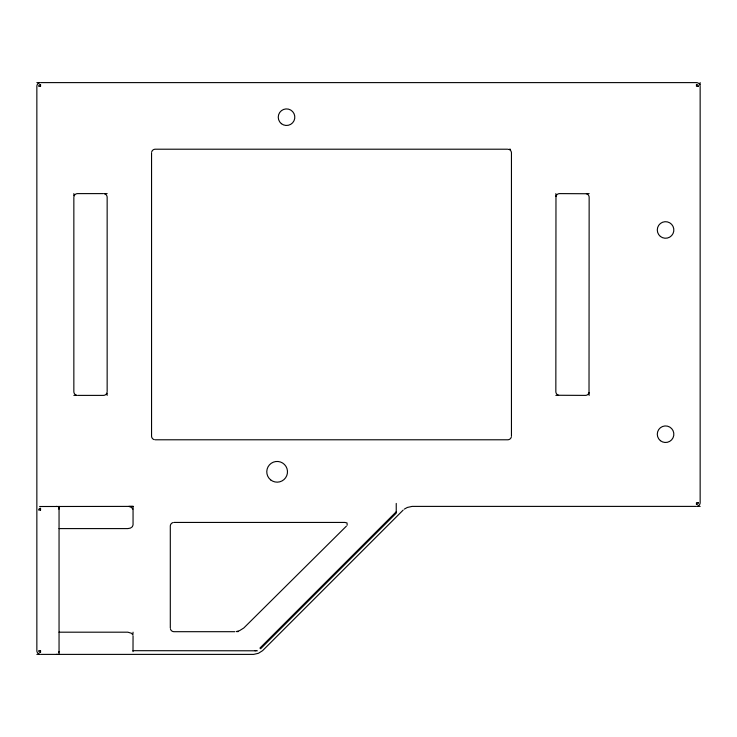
<?xml version="1.0" encoding="UTF-8"?>
<svg xmlns="http://www.w3.org/2000/svg" width="737" height="737" viewBox="0 0 737 737"><rect width="100%" height="100%" fill="white"/><g stroke="black" fill="none" stroke-linecap="round" stroke-linejoin="round"><path stroke-width="1.11" d="M700.15 82.608L700.021 85.354A3.703 3.703 0 0 0 696.447 82.608L40.553 82.608M133.001 651.646L133.056 635.893M59.052 528.595L127.823 528.595L130.44 528.097L132.347 526.743L133.056 524.891L133.056 506.393L39.595 506.512M133.056 632.189L132.872 634.935L131.518 633.276L127.823 632.189L59.052 632.189M555.974 196.355L555.845 391.688A3.703 3.703 0 0 0 558.591 395.262L585.445 395.391A3.703 3.703 0 0 0 589.02 392.646L589.149 197.313A3.703 3.703 0 0 0 586.403 193.739L559.549 193.61A3.703 3.703 0 0 0 555.974 196.355L555.845 193.61M347.191 525.177L347.007 522.929L344.879 522.432L173.996 522.432M396.239 511.773L259.94 648.072L260.612 648.753L396.239 513.127L396.239 503.426M403.157 510.087L262.556 650.688L258.401 653.304L253.62 654.392L40.553 654.392M346.399 526.135L243.8 627.988L239.626 630.605L236.31 631.563L238.189 631.627M404.291 509.129L407.303 507.471L412.094 506.393L696.447 506.393M133.056 650.688L257.37 650.799M510.529 149.252L508.705 149.335A3.703 3.703 0 0 1 511.45 152.909L511.45 436.092M107.151 193.61L104.405 193.739A3.703 3.703 0 0 1 107.151 197.313L107.151 391.688M586.403 193.739L589.149 193.61M73.847 395.391L76.593 395.262A3.703 3.703 0 0 1 73.847 391.688L73.847 197.313M555.845 395.391L558.591 395.262M36.85 654.392L39.595 654.263A3.703 3.703 0 0 1 36.85 650.688L36.85 86.312A3.703 3.703 0 0 1 39.595 82.737L36.85 82.608M507.747 149.206L155.249 149.206A3.703 3.703 0 0 0 151.675 151.951M103.447 193.61L77.551 193.61A3.703 3.703 0 0 0 73.976 196.355L73.847 193.61M77.551 395.391L103.447 395.391A3.703 3.703 0 0 0 107.022 392.646L107.151 395.391M155.249 439.786L507.747 439.786A3.703 3.703 0 0 0 511.321 437.05M128.782 506.393L133.369 506.393M234.817 631.692L173.996 631.692A3.703 3.703 0 0 1 170.422 628.947M700.15 506.393L697.405 506.264A3.703 3.703 0 0 0 700.15 502.689L700.15 86.312M254.67 650.605L255.914 650.688M129.178 506.512L131.518 507.471L132.872 509.129M589.02 392.646L589.149 395.391M170.302 627.988L170.302 526.135A3.703 3.703 0 0 1 173.038 522.561M151.555 152.909L151.555 436.092A3.703 3.703 0 0 0 154.291 439.667M59.052 651.646L59.052 654.392M58.702 652.54A3.703 2.616 -90 0 0 59.052 650.688L59.052 506.393L58.96 509.129A3.703 2.616 90 0 0 58.702 508.244M57.108 654.263A3.703 2.616 -90 0 1 56.436 654.392M56.436 506.393A3.703 2.616 90 0 1 57.108 506.512M40.553 86.312L38.702 86.312A1.852 1.852 0 0 1 40.553 84.46L40.553 86.312M698.298 86.312L696.447 86.312L696.447 84.46A1.852 1.852 0 0 1 698.298 86.312M698.298 502.689L696.447 502.689L696.447 504.541A1.852 1.852 0 0 0 698.298 502.689M40.553 510.087L38.702 510.087A1.852 1.852 0 0 1 40.553 508.244L40.553 510.087M40.553 650.688L38.702 650.688A1.852 1.852 0 0 0 40.553 652.54L40.553 650.688M660.389 440.68A8.291 8.291 0 0 0 673.756 435.466A8.291 8.291 0 0 0 662.554 426.493A8.291 8.291 0 0 0 660.389 440.68M660.389 236.439A8.291 8.291 0 0 0 673.756 231.215A8.291 8.291 0 0 0 662.554 222.252A8.291 8.291 0 0 0 660.389 236.439M281.35 123.659A8.291 8.291 0 0 0 294.726 118.436A8.291 8.291 0 0 0 283.515 109.472A8.291 8.291 0 0 0 281.35 123.659M270.663 479.898A10.364 10.364 0 0 0 287.375 473.366A10.364 10.364 0 0 0 273.363 462.154A10.364 10.364 0 0 0 270.663 479.898"/></g></svg>
